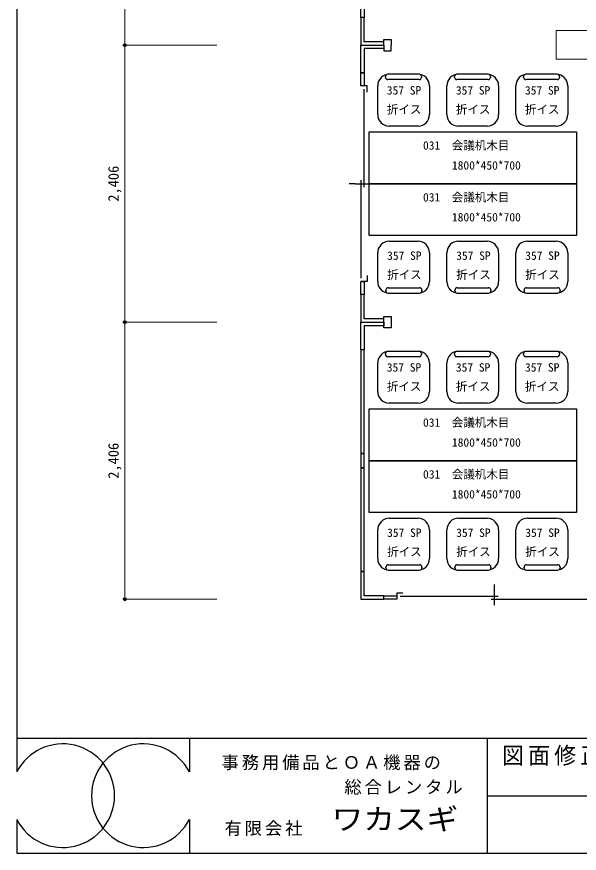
# Model space of a CAD drawing. Units: millimetres, scale not verified. Extents: x -9682 to 9983, y -7062 to 6920.
# Drawn here: x -9682 to -4796, y -7062 to 202 of the extents above; entities that cross this region are included whole.
import ezdxf
from ezdxf.enums import TextEntityAlignment as Align

# ---------------------------------------------------------------- set-up
doc = ezdxf.new("R2010")
doc.units = ezdxf.units.MM
doc.header["$LTSCALE"] = 50
doc.header["$PDMODE"] = 32
doc.header["$PDSIZE"] = 25
for name, color, linetype, lineweight in [('0-0', 7, 'Continuous', 25), ('0-1', 7, 'Continuous', 25), ('0-3', 7, 'Continuous', 25), ('0-A', 7, 'Continuous', 18)]:
    doc.layers.add(name, color=color, linetype=linetype, lineweight=lineweight)
doc.styles.add('ＭＳ ゴシック', font='')
doc.styles.get('ＭＳ ゴシック').set_extended_font_data('MS Gothic')

msp = doc.modelspace()

# ---------------------------------------------------------------- linework, layer by layer
at = {"layer": '0-0'}
for p, q in [((-9682.18, 6920.35), (-9682.18, -6355.93)), ((-9682.18, -6062.09), (9982.6, -6062.09)), ((-8182.18, -6062.09), (-8182.18, -6355.93)), ((-5597.39, -6062.62), (-5597.39, -7062.09)), ((-5597.39, -6562.09), (9054.98, -6562.09)), ((-9682.18, -6768.24), (-9682.18, -7062.09)), ((-8182.18, -6768.24), (-8182.18, -7062.09)), ((-9682.18, -7062.09), (9979.98, -7062.09))]:
    msp.add_line(p, q, dxfattribs=at)
for centre, start, end in [((-9282.18, -6562.09), 207.26608, 152.73392), ((-8582.18, -6562.09), 27.26604, 332.73396)]:
    msp.add_arc(centre, 450, start, end, dxfattribs=at)
at = {"layer": '0-1', "color": 4, "lineweight": 18}
for p, q in [((-8743.66, -44.55), (-8743.66, 2361.45)), ((-8743.66, -2450.55), (-8743.66, -44.55)), ((-8743.66, -44.55), (-7943.66, -44.55)), ((-8743.66, -44.55), (-7943.66, -44.55)), ((-8743.66, -4856.55), (-8743.66, -2450.55)), ((-8743.66, -2450.55), (-7943.66, -2450.55)), ((-8743.66, -2450.55), (-7943.66, -2450.55)), ((-8743.66, -4856.55), (-7943.66, -4856.55))]:
    msp.add_line(p, q, dxfattribs=at)
at = {"layer": '0-1'}
for p, q in [((-6493.66, 5.45), (-6428.66, 5.45)), ((-6493.66, -34.3), (-6493.66, 5.45)), ((-6428.66, 5.45), (-6428.66, -44.55)), ((-6693.66, -44.55), (-6493.66, -44.55)), ((-6693.66, -44.55), (-6493.66, -44.55)), ((-6493.66, -60.11), (-6493.66, -94.55)), ((-6428.66, -94.55), (-6428.66, -44.55)), ((-6493.66, -94.55), (-6428.66, -94.55)), ((-6666.66, -427.55), (-6666.66, -1277.55)), ((-6693.66, -1217.55), (-6693.66, -2067.55)), ((-6743.66, -1247.55), (-6793.66, -1247.55)), ((-6693.66, -2450.55), (-6493.66, -2450.55)), ((-6693.66, -2691.05), (-6693.66, -2450.55)), ((-6693.66, -2450.55), (-6493.66, -2450.55)), ((-6693.66, -2450.55), (-6493.66, -2450.55)), ((-6493.66, -2400.55), (-6428.66, -2400.55)), ((-6493.66, -2440.3), (-6493.66, -2400.55)), ((-6493.66, -2500.55), (-6493.66, -2465.87)), ((-6428.66, -2400.55), (-6428.66, -2450.55)), ((-6428.66, -2450.55), (-6428.66, -2500.55)), ((-6428.66, -2500.55), (-6493.66, -2500.55)), ((-6351.16, -4829.55), (-5501.16, -4829.55)), ((-5561.16, -4856.55), (-4711.16, -4856.55))]:
    msp.add_line(p, q, dxfattribs=at)
for points in [[(-6663.66, 308.45), (-6663.66, 195.95), (-6693.66, 195.95), (-6693.66, 308.45)], [(-6693.66, 195.95), (-6693.66, -44.55), (-6493.66, -44.55), (-6493.66, -14.55), (-6663.66, -14.55), (-6663.66, 195.95)], [(-6693.66, -285.05), (-6693.66, -44.55), (-6493.66, -44.55), (-6493.66, -74.55), (-6663.66, -74.55), (-6663.66, -285.05)], [(-6663.66, -285.05), (-6663.66, -397.55), (-6693.66, -397.55), (-6693.66, -285.05)], [(-6663.66, -2097.55), (-6663.66, -2210.05), (-6693.66, -2210.05), (-6693.66, -2097.55)], [(-6693.66, -2210.05), (-6693.66, -2450.55), (-6493.66, -2450.55), (-6493.66, -2420.55), (-6663.66, -2420.55), (-6663.66, -2210.05)], [(-6663.66, -3591.05), (-6663.66, -2691.05), (-6693.66, -2691.05), (-6693.66, -3591.05)], [(-6693.66, -3716.05), (-6663.66, -3716.05), (-6663.66, -3591.05), (-6693.66, -3591.05)], [(-6663.66, -4616.05), (-6663.66, -3716.05), (-6693.66, -3716.05), (-6693.66, -4616.05)], [(-6693.66, -4616.05), (-6693.66, -4856.55), (-6493.66, -4856.55), (-6493.66, -4826.55), (-6663.66, -4826.55), (-6663.66, -4616.05)], [(-6693.66, -4616.05), (-6693.66, -4856.55), (-6493.66, -4856.55), (-6493.66, -4826.55), (-6663.66, -4826.55), (-6663.66, -4616.05)], [(-6493.66, -4826.55), (-6381.16, -4826.55), (-6381.16, -4856.55), (-6493.66, -4856.55)]]:
    msp.add_lwpolyline(points, close=True, dxfattribs=at)
for points in [[(-6639.66, -451.55), (-6639.66, -397.55), (-6693.66, -397.55)], [(-6743.66, -1247.55), (-6616.66, -1247.55), (-6566.66, -1247.55)], [(-6639.66, -2043.55), (-6639.66, -2097.55), (-6693.66, -2097.55)], [(-6493.66, -2450.55), (-6493.66, -2480.55), (-6663.66, -2480.55), (-6663.66, -2691.05), (-6693.66, -2691.05)], [(-5531.16, -4906.55), (-5531.16, -4779.55), (-5531.16, -4729.55)], [(-6327.16, -4802.55), (-6381.16, -4802.55), (-6381.16, -4856.55)]]:
    msp.add_lwpolyline(points, dxfattribs=at)
at = {"layer": '0-1', "color": 4}
for p in [(-8743.66, -44.55), (-8743.66, -2450.55), (-8743.66, -4856.55)]:
    msp.add_point(p, dxfattribs=at)
at = {"layer": '0-3'}
for p, q in [((-6479.69, -324.12), (-6479.69, -317.55)), ((-6187.42, -297.55), (-6459.69, -297.55)), ((-6187.42, -344.11), (-6459.69, -344.11)), ((-6167.42, -317.55), (-6167.42, -324.12)), ((-5879.69, -324.12), (-5879.69, -317.55)), ((-5587.42, -297.55), (-5859.69, -297.55)), ((-5587.42, -344.11), (-5859.69, -344.11)), ((-5567.42, -317.55), (-5567.42, -324.12)), ((-5279.69, -324.12), (-5279.69, -317.55)), ((-4987.42, -297.55), (-5259.69, -297.55)), ((-4987.42, -344.11), (-5259.69, -344.11)), ((-4967.42, -317.55), (-4967.42, -324.12)), ((-6546.44, -647.55), (-6546.44, -397.55)), ((-6096.44, -397.55), (-6096.44, -647.55)), ((-5946.44, -647.55), (-5946.44, -397.55)), ((-5496.44, -397.55), (-5496.44, -647.55)), ((-5346.44, -647.55), (-5346.44, -397.55)), ((-4896.44, -397.55), (-4896.44, -647.55)), ((-6196.45, -747.55), (-6446.45, -747.55)), ((-5596.45, -747.55), (-5846.45, -747.55)), ((-4996.45, -747.55), (-5246.45, -747.55)), ((-6446.44, -1747.54), (-6196.44, -1747.54)), ((-5846.44, -1747.54), (-5596.44, -1747.54)), ((-5246.44, -1747.54), (-4996.44, -1747.54)), ((-6546.44, -2097.55), (-6546.44, -1847.54)), ((-6096.44, -1847.54), (-6096.44, -2097.55)), ((-5946.44, -2097.55), (-5946.44, -1847.54)), ((-5496.44, -1847.54), (-5496.44, -2097.55)), ((-5346.44, -2097.55), (-5346.44, -1847.54)), ((-4896.44, -1847.54), (-4896.44, -2097.55)), ((-6475.47, -2177.54), (-6475.47, -2170.98)), ((-6455.47, -2150.98), (-6183.2, -2150.98)), ((-6163.2, -2170.98), (-6163.2, -2177.54)), ((-5875.47, -2177.54), (-5875.47, -2170.98)), ((-5855.47, -2150.98), (-5583.2, -2150.98)), ((-5563.2, -2170.98), (-5563.2, -2177.54)), ((-5275.47, -2177.54), (-5275.47, -2170.98)), ((-5255.47, -2150.98), (-4983.2, -2150.98)), ((-4963.2, -2170.98), (-4963.2, -2177.54)), ((-6455.47, -2197.55), (-6183.2, -2197.55)), ((-5855.47, -2197.55), (-5583.2, -2197.55)), ((-5255.47, -2197.55), (-4983.2, -2197.55)), ((-6479.69, -2730.12), (-6479.69, -2723.55)), ((-6187.42, -2703.55), (-6459.69, -2703.55)), ((-6187.42, -2750.11), (-6459.69, -2750.11)), ((-6167.42, -2723.55), (-6167.42, -2730.12)), ((-5879.69, -2730.12), (-5879.69, -2723.55)), ((-5587.42, -2703.55), (-5859.69, -2703.55)), ((-5587.42, -2750.11), (-5859.69, -2750.11)), ((-5567.42, -2723.55), (-5567.42, -2730.12)), ((-5279.69, -2730.12), (-5279.69, -2723.55)), ((-4987.42, -2703.55), (-5259.69, -2703.55)), ((-4987.42, -2750.11), (-5259.69, -2750.11)), ((-4967.42, -2723.55), (-4967.42, -2730.12)), ((-6546.44, -3053.55), (-6546.44, -2803.55)), ((-6096.44, -2803.55), (-6096.44, -3053.55)), ((-5946.44, -3053.55), (-5946.44, -2803.55)), ((-5496.44, -2803.55), (-5496.44, -3053.55)), ((-5346.44, -3053.55), (-5346.44, -2803.55)), ((-4896.44, -2803.55), (-4896.44, -3053.55)), ((-6196.45, -3153.55), (-6446.45, -3153.55)), ((-5596.45, -3153.55), (-5846.45, -3153.55)), ((-4996.45, -3153.55), (-5246.45, -3153.55)), ((-6446.44, -4153.55), (-6196.44, -4153.55)), ((-5846.44, -4153.55), (-5596.44, -4153.55)), ((-5246.44, -4153.55), (-4996.44, -4153.55)), ((-6546.44, -4503.55), (-6546.44, -4253.54)), ((-6096.44, -4253.54), (-6096.44, -4503.55)), ((-5946.44, -4503.55), (-5946.44, -4253.54)), ((-5496.44, -4253.54), (-5496.44, -4503.55)), ((-5346.44, -4503.55), (-5346.44, -4253.54)), ((-4896.44, -4253.54), (-4896.44, -4503.55)), ((-6455.47, -4556.98), (-6183.2, -4556.98)), ((-5855.47, -4556.98), (-5583.2, -4556.98)), ((-5255.47, -4556.98), (-4983.2, -4556.98)), ((-6475.47, -4583.54), (-6475.47, -4576.98)), ((-6455.47, -4603.55), (-6183.2, -4603.55)), ((-6163.2, -4576.98), (-6163.2, -4583.54)), ((-5875.47, -4583.54), (-5875.47, -4576.98)), ((-5855.47, -4603.55), (-5583.2, -4603.55)), ((-5563.2, -4576.98), (-5563.2, -4583.54)), ((-5275.47, -4583.54), (-5275.47, -4576.98)), ((-5255.47, -4603.55), (-4983.2, -4603.55)), ((-4963.2, -4576.98), (-4963.2, -4583.54))]:
    msp.add_line(p, q, dxfattribs=at)
for points in [[(-6621.44, -1247.55), (-6621.44, -797.55), (-4821.44, -797.55), (-4821.44, -1247.55)], [(-6621.44, -1697.55), (-6621.44, -1247.55), (-4821.44, -1247.55), (-4821.44, -1697.55)], [(-6621.44, -3653.55), (-6621.44, -3203.55), (-4821.44, -3203.55), (-4821.44, -3653.55)], [(-6621.44, -4103.55), (-6621.44, -3653.55), (-4821.44, -3653.55), (-4821.44, -4103.55)]]:
    msp.add_lwpolyline(points, close=True, dxfattribs=at)
for centre, radius, start, end in [((-6446.45, -397.55), 100, 90, 180), ((-6459.69, -317.55), 20, 90, 180), ((-6459.69, -324.12), 20, 180, 270), ((-6196.45, -397.55), 100, 0, 90), ((-6187.42, -317.55), 20, 0, 90), ((-6187.42, -324.12), 20, 270, 0), ((-5846.45, -397.55), 100, 90, 180), ((-5859.69, -317.55), 20, 90, 180), ((-5859.69, -324.12), 20, 180, 270), ((-5596.45, -397.55), 100, 0, 90), ((-5587.42, -317.55), 20, 0, 90), ((-5587.42, -324.12), 20, 270, 0), ((-5246.45, -397.55), 100, 90, 180), ((-5259.69, -317.55), 20, 90, 180), ((-5259.69, -324.12), 20, 180, 270), ((-4996.45, -397.55), 100, 0, 90), ((-4987.42, -317.55), 20, 0, 90), ((-4987.42, -324.12), 20, 270, 0), ((-6446.45, -647.55), 100, 180, 270), ((-6196.45, -647.55), 100, 270, 0), ((-5846.45, -647.55), 100, 180, 270), ((-5596.45, -647.55), 100, 270, 0), ((-5246.45, -647.55), 100, 180, 270), ((-4996.45, -647.55), 100, 270, 0), ((-6446.44, -1847.54), 100, 90, 180), ((-6196.44, -1847.54), 100, 0, 90), ((-5846.44, -1847.54), 100, 90, 180), ((-5596.44, -1847.54), 100, 0, 90), ((-5246.44, -1847.54), 100, 90, 180), ((-4996.44, -1847.54), 100, 0, 90), ((-6446.44, -2097.55), 100, 180, 270), ((-6196.44, -2097.55), 100, 270, 0), ((-5846.44, -2097.55), 100, 180, 270), ((-5596.44, -2097.55), 100, 270, 0), ((-5246.44, -2097.55), 100, 180, 270), ((-4996.44, -2097.55), 100, 270, 0), ((-6455.47, -2170.98), 20, 90, 180), ((-6455.47, -2177.54), 20, 180, 270), ((-6183.2, -2170.98), 20, 0, 90), ((-6183.2, -2177.54), 20, 270, 0), ((-5855.47, -2170.98), 20, 90, 180), ((-5855.47, -2177.54), 20, 180, 270), ((-5583.2, -2170.98), 20, 0, 90), ((-5583.2, -2177.54), 20, 270, 0), ((-5255.47, -2170.98), 20, 90, 180), ((-5255.47, -2177.54), 20, 180, 270), ((-4983.2, -2170.98), 20, 0, 90), ((-4983.2, -2177.54), 20, 270, 0), ((-6446.45, -2803.55), 100, 90, 180), ((-6459.69, -2723.55), 20, 90, 180), ((-6459.69, -2730.12), 20, 180, 270), ((-6196.45, -2803.55), 100, 0, 90), ((-6187.42, -2723.55), 20, 0, 90), ((-6187.42, -2730.12), 20, 270, 0), ((-5846.45, -2803.55), 100, 90, 180), ((-5859.69, -2723.55), 20, 90, 180), ((-5859.69, -2730.12), 20, 180, 270), ((-5596.45, -2803.55), 100, 0, 90), ((-5587.42, -2723.55), 20, 0, 90), ((-5587.42, -2730.12), 20, 270, 0), ((-5246.45, -2803.55), 100, 90, 180), ((-5259.69, -2723.55), 20, 90, 180), ((-5259.69, -2730.12), 20, 180, 270), ((-4996.45, -2803.55), 100, 0, 90), ((-4987.42, -2723.55), 20, 0, 90), ((-4987.42, -2730.12), 20, 270, 0), ((-6446.45, -3053.55), 100, 180, 270), ((-6196.45, -3053.55), 100, 270, 0), ((-5846.45, -3053.55), 100, 180, 270), ((-5596.45, -3053.55), 100, 270, 0), ((-5246.45, -3053.55), 100, 180, 270), ((-4996.45, -3053.55), 100, 270, 0), ((-6446.44, -4253.54), 100, 90, 180), ((-6196.44, -4253.54), 100, 0, 90), ((-5846.44, -4253.54), 100, 90, 180), ((-5596.44, -4253.54), 100, 0, 90), ((-5246.44, -4253.54), 100, 90, 180), ((-4996.44, -4253.54), 100, 0, 90), ((-6446.44, -4503.55), 100, 180, 270), ((-6196.44, -4503.55), 100, 270, 0), ((-5846.44, -4503.55), 100, 180, 270), ((-5596.44, -4503.55), 100, 270, 0), ((-5246.44, -4503.55), 100, 180, 270), ((-4996.44, -4503.55), 100, 270, 0), ((-6455.47, -4576.98), 20, 90, 180), ((-6183.2, -4576.98), 20, 0, 90), ((-5855.47, -4576.98), 20, 90, 180), ((-5583.2, -4576.98), 20, 0, 90), ((-5255.47, -4576.98), 20, 90, 180), ((-4983.2, -4576.98), 20, 0, 90), ((-6455.47, -4583.54), 20, 180, 270), ((-6183.2, -4583.54), 20, 270, 0), ((-5855.47, -4583.54), 20, 180, 270), ((-5583.2, -4583.54), 20, 270, 0), ((-5255.47, -4583.54), 20, 180, 270), ((-4983.2, -4583.54), 20, 270, 0)]:
    msp.add_arc(centre, radius, start, end, dxfattribs=at)
at = {"layer": '0-A', "color": 4}
msp.add_lwpolyline([(-4997.98, -167.21), (-4047.98, -167.21), (-4047.98, 82.79), (-4997.98, 82.79)], close=True, dxfattribs=at)

# ---------------------------------------------------------------- texts
at = {"layer": '0-0', "color": 3, "style": 'ＭＳ ゴシック', "width": 1.1}
msp.add_text('ワカスギ', height=183.3, dxfattribs=at).set_placement((-6947.65, -6912.57), align=Align.BOTTOM_LEFT)
at = {"layer": '0-0', "char_height": 110, "attachment_point": 7, "style": 'ＭＳ ゴシック'}
for s, insert in [('\\T1.17;事務用備品とＯＡ機器の', (-7903.09, -6341.01)), ('\\T1.17;総合レンタル', (-6836.75, -6554.28)), ('\\T1.17;有限会社', (-7877.5, -6912.57))]:
    msp.add_mtext(s, dxfattribs=dict(at, insert=insert))
at = {"layer": '0-1', "color": 4, "style": 'ＭＳ ゴシック'}
for p in [(-8768.66, -1403.8), (-8768.66, -3809.8)]:
    msp.add_text('2,406', height=91.64, rotation=90, dxfattribs=at).set_placement(p, align=Align.BOTTOM_LEFT)
at = {"layer": '0-3', "color": 4, "style": 'ＭＳ ゴシック'}
for s, p in [('357 SP', (-6467.66, -495.8)), ('357 SP', (-5867.66, -495.8)), ('357 SP', (-5267.66, -495.8)), ('折イス', (-6467.66, -661.74)), ('折イス', (-5867.66, -661.74)), ('折イス', (-5267.66, -661.74)), ('031\u3000会議机木目', (-6153.03, -974.19)), ('1800*450*700', (-5901.92, -1147.38)), ('031\u3000会議机木目', (-6153.03, -1424.19)), ('1800*450*700', (-5901.92, -1597.37)), ('357 SP', (-6465.09, -1931.16)), ('357 SP', (-5865.09, -1931.16)), ('357 SP', (-5265.09, -1931.16)), ('折イス', (-6465.09, -2097.1)), ('折イス', (-5865.09, -2097.1)), ('折イス', (-5265.09, -2097.1)), ('357 SP', (-6467.66, -2901.8)), ('357 SP', (-5867.66, -2901.8)), ('357 SP', (-5267.66, -2901.8)), ('折イス', (-6467.66, -3067.74)), ('折イス', (-5867.66, -3067.74)), ('折イス', (-5267.66, -3067.74)), ('031\u3000会議机木目', (-6153.03, -3380.19)), ('1800*450*700', (-5901.92, -3553.38)), ('031\u3000会議机木目', (-6153.03, -3830.19)), ('1800*450*700', (-5901.92, -4003.37)), ('357 SP', (-6465.09, -4337.16)), ('357 SP', (-5865.09, -4337.16)), ('357 SP', (-5265.09, -4337.16)), ('折イス', (-6465.09, -4503.1)), ('折イス', (-5865.09, -4503.1)), ('折イス', (-5265.09, -4503.1))]:
    msp.add_text(s, height=73.31, dxfattribs=at).set_placement(p, align=Align.BOTTOM_LEFT)
at = {"layer": '0-A', "insert": (-5465.85, -6321.95), "char_height": 146.6, "attachment_point": 7, "style": 'ＭＳ ゴシック'}
msp.add_mtext('\\T1.19;\\W0.95;図面修正\u300011/06/01', dxfattribs=at)

doc.saveas('drawing.dxf')
